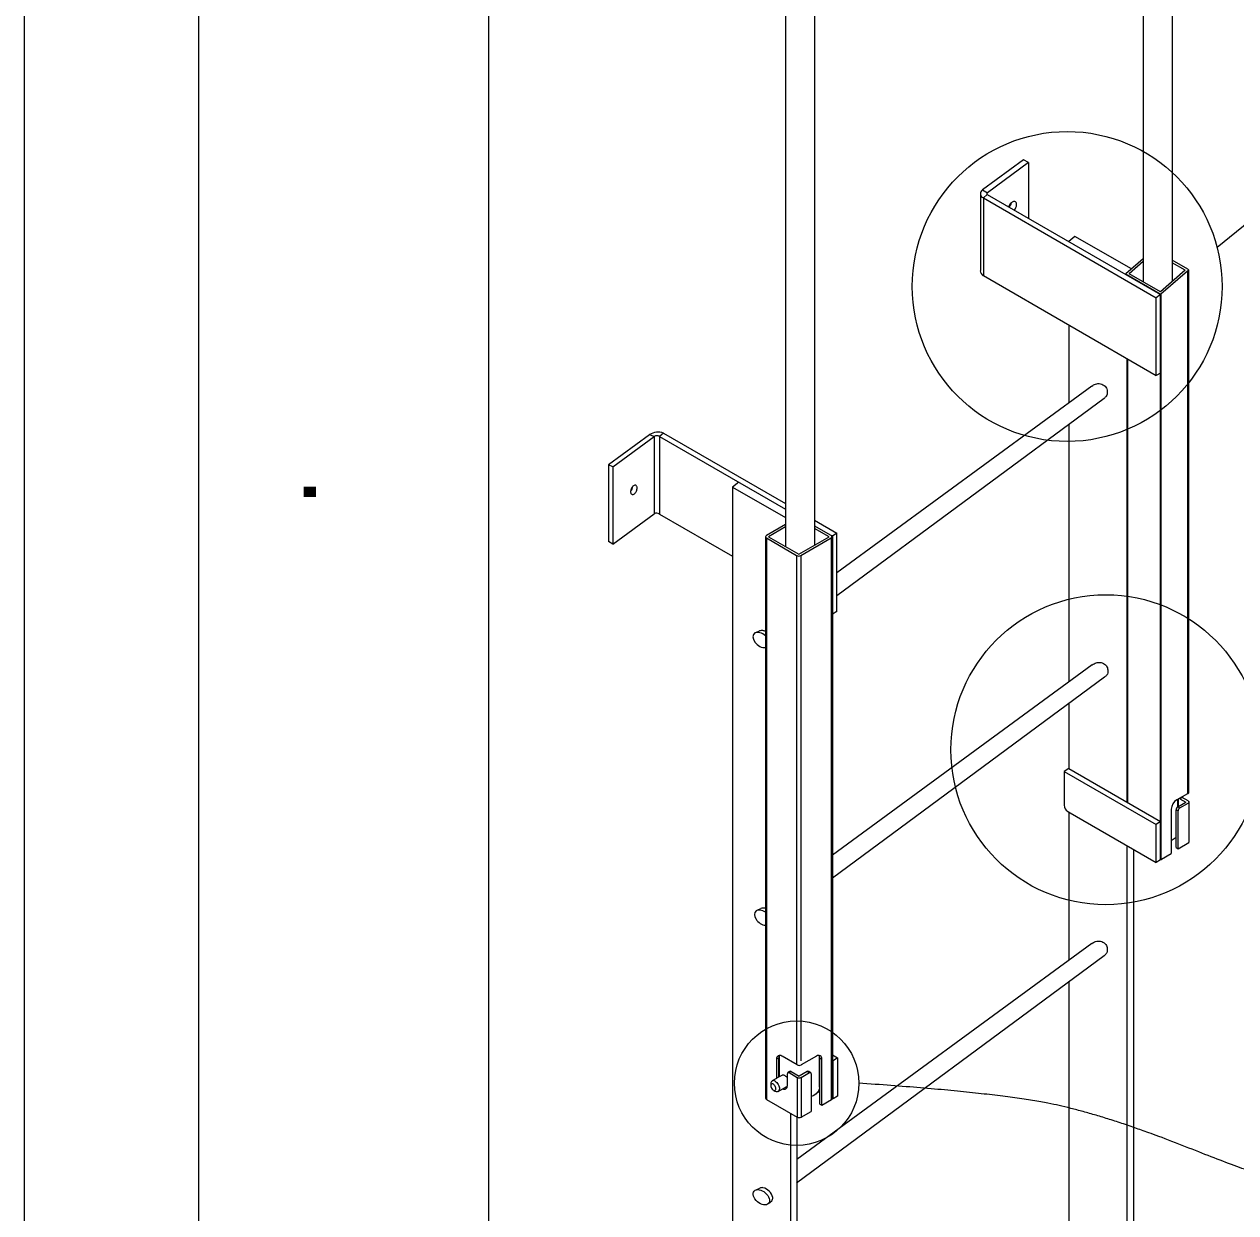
# Model space of a CAD drawing. Extents: x -893 to 867, y -474 to 712.
# Drawn here: x -893.5 to -684.7, y -4.5 to 200.2 of the extents above; entities that cross this region are included whole.
import ezdxf

# ---------------------------------------------------------------- set-up
doc = ezdxf.new("R2010")
doc.units = 0
for name, color, linetype in [('10 Sheet Format', 7, 'Continuous'), ('60 Nongeo Data', 7, 'Continuous'), ('str_Text-A', 7, 'Continuous')]:
    doc.layers.add(name, color=color, linetype=linetype)

msp = doc.modelspace()

# ---------------------------------------------------------------- linework, layer by layer
at = {"layer": '10 Sheet Format'}
for p, q in [((-863.45, 668.96), (-863.45, -431.04)), ((-813.45, 643.96), (-813.45, -406.04))]:
    msp.add_line(p, q, dxfattribs=at)
for points in [[(-893.45, -474.04), (866.55, -474.04), (866.55, 711.96), (-893.45, 711.96)], [(-863.45, -431.04), (836.55, -431.04), (836.55, 668.96), (-863.45, 668.96)]]:
    msp.add_lwpolyline(points, close=True, dxfattribs=at)
at = {"layer": '60 Nongeo Data'}
for p, q in [((-700.63, 314.91), (-700.63, 155.87)), ((-695.63, 314.86), (-695.63, 155.89)), ((-757.3, 274.93), (-757.3, 110.43)), ((-762.3, 255.95), (-762.3, 110.19)), ((-721.25, 176.8), (-728.32, 171.62)), ((-720.43, 176.33), (-727.5, 171.14)), ((-720.43, 176.33), (-721.25, 176.8)), ((-720.43, 176.33), (-720.43, 166.73)), ((-728.32, 171.62), (-727.5, 171.14)), ((-728.71, 170.89), (-728.71, 157.72)), ((-727.52, 170.82), (-728.19, 170.25)), ((-728.19, 170.25), (-728.19, 156.86)), ((-728.19, 170.25), (-698.41, 153.06)), ((-727.52, 170.82), (-697.66, 153.61)), ((-712.4, 163.62), (-713.46, 162.72)), ((-702.67, 158.01), (-712.4, 163.62)), ((-700.63, 159.78), (-703.62, 157.19)), ((-700.63, 159.27), (-703.04, 157.19)), ((-692.97, 157.98), (-695.63, 159.52)), ((-693.4, 157.8), (-695.63, 159.09)), ((-728.19, 156.86), (-698.41, 139.66)), ((-697.73, 153.65), (-703.59, 157.03)), ((-697.67, 154.1), (-703.04, 157.19)), ((-693.4, 157.8), (-697.67, 154.1)), ((-693, 157.64), (-697.6, 153.66)), ((-693, 157.64), (-693, 67.61)), ((-692.86, 157.81), (-692.86, 67.72)), ((-697.66, 153.61), (-698.41, 153.06)), ((-698.41, 139.66), (-698.41, 153.06)), ((-697.66, 140.09), (-697.66, 153.61)), ((-697.6, 153.66), (-697.6, 56.31)), ((-713.46, 148.36), (-713.46, 134.95)), ((-703.46, 142.58), (-703.46, 66.22)), ((-703.33, 142.51), (-703.33, 66.15)), ((-697.66, 140.09), (-698.41, 139.66)), ((-697.73, 140.32), (-697.73, 62.91)), ((-709.52, 137.84), (-753.45, 105.66)), ((-707.4, 135.72), (-753.45, 101.73)), ((-785.7, 129.47), (-792.77, 124.29)), ((-784.94, 129.14), (-785.7, 129.47)), ((-783.31, 129.73), (-783.98, 129.17)), ((-783.31, 129.73), (-762.3, 117.62)), ((-713.46, 131.24), (-713.46, 86.89)), ((-792.01, 123.95), (-784.94, 129.14)), ((-784.94, 129.14), (-784.94, 115.85)), ((-783.98, 129.17), (-783.98, 115.77)), ((-783.98, 129.17), (-762.3, 116.65)), ((-792.77, 124.29), (-792.77, 111.05)), ((-792.01, 123.95), (-792.77, 124.29)), ((-792.01, 123.95), (-792.01, 110.61)), ((-770.32, 121.28), (-771.44, 120.46)), ((-771.44, 120.46), (-762.3, 115.18)), ((-771.44, 120.46), (-771.44, -147)), ((-792.01, 110.61), (-784.94, 115.85)), ((-783.98, 115.77), (-771.44, 108.53)), ((-762.3, 113.99), (-765.58, 112.09)), ((-762.3, 113.58), (-765.23, 111.89)), ((-757.3, 114.74), (-753.45, 112.53)), ((-757.3, 113.76), (-754.2, 111.98)), ((-754.77, 111.89), (-757.3, 113.34)), ((-792.01, 110.61), (-792.77, 111.05)), ((-765.73, 111.89), (-765.73, 15.26)), ((-765.58, 111.68), (-765.58, 15)), ((-765.58, 111.68), (-760.36, 108.66)), ((-765.23, 111.89), (-760, 108.87)), ((-760, 108.87), (-754.77, 111.89)), ((-759.64, 108.66), (-754.42, 111.68)), ((-754.42, 111.68), (-754.42, 14.9)), ((-753.45, 112.53), (-754.2, 111.98)), ((-754.2, 98.58), (-754.2, 111.98)), ((-754.18, 112.19), (-754.18, 15.18)), ((-753.45, 99.01), (-753.45, 112.53)), ((-760.36, 108.66), (-760.36, 20.94)), ((-759.64, 108.66), (-759.64, 21.63)), ((-753.45, 99.01), (-754.2, 98.58)), ((-767.39, 95.38), (-766.77, 95.68)), ((-709.44, 89.84), (-754.18, 57.06)), ((-707.32, 87.72), (-754.18, 53.12)), ((-713.46, 83.19), (-713.46, 72)), ((-713.46, 72), (-714.25, 71.47)), ((-714.25, 71.47), (-714.25, 65.67)), ((-714.25, 71.47), (-698.39, 62.31)), ((-713.46, 72), (-697.64, 62.86)), ((-693, 67.6), (-694.87, 66.58)), ((-694.31, 66.78), (-693.95, 66.98)), ((-692.92, 66.39), (-693.95, 66.98)), ((-695.8, 64.97), (-695.8, 57.32)), ((-694.98, 64.88), (-694.63, 64.67)), ((-694.98, 58.36), (-694.98, 64.88)), ((-694.69, 65.39), (-693.3, 66.19)), ((-694.69, 65.39), (-694.33, 65.19)), ((-694.66, 65.41), (-694.66, 66.69)), ((-694.6, 66.6), (-694.6, 65.44)), ((-694.33, 65.19), (-692.91, 66.01)), ((-694.31, 66.78), (-693.3, 66.19)), ((-692.8, 66.1), (-692.8, 59.21)), ((-692.76, 66.2), (-692.76, 59.29)), ((-713.62, 64.59), (-698.39, 55.8)), ((-713.46, 64.5), (-713.46, 38.95)), ((-697.64, 62.86), (-698.39, 62.31)), ((-697.64, 56.23), (-697.64, 62.86)), ((-694.63, 58.16), (-694.63, 64.67)), ((-698.39, 55.8), (-698.39, 62.31)), ((-703.46, 58.73), (-703.46, -111.12)), ((-694.63, 58.16), (-692.8, 59.21)), ((-702.34, 58.08), (-702.34, -110.3)), ((-697.51, 56.34), (-695.8, 57.32)), ((-694.98, 58.36), (-694.63, 58.16)), ((-697.64, 56.23), (-698.39, 55.8)), ((-767.14, 47.57), (-766.53, 47.86)), ((-709.52, 41.84), (-760.32, 4.63)), ((-707.4, 39.72), (-760.41, 0.59)), ((-713.46, 35.25), (-713.46, -9.05)), ((-763.46, 22.12), (-763.81, 21.91)), ((-763.81, 21.91), (-763.81, 18.62)), ((-763.46, 22.12), (-763.46, 18.83)), ((-760.27, 20.94), (-762.88, 22.45)), ((-756.95, 22.45), (-759.56, 20.94)), ((-756.37, 22.12), (-756.02, 21.91)), ((-756.37, 14.19), (-756.37, 22.12)), ((-756.02, 13.98), (-756.02, 21.91)), ((-754.18, 22.67), (-753.32, 22.17)), ((-754.18, 21.69), (-754.06, 21.62)), ((-753.32, 22.17), (-754.06, 21.62)), ((-754.06, 15.11), (-754.06, 21.62)), ((-753.32, 22.17), (-753.32, 15.54)), ((-761.96, 17.41), (-761.96, 19.42)), ((-761.3, 19.8), (-761.66, 19.6)), ((-761.66, 19.6), (-760.27, 18.79)), ((-761.3, 19.8), (-759.91, 19)), ((-760.27, 18.79), (-760.27, 11.94)), ((-758.53, 19.8), (-759.91, 19)), ((-759.56, 18.79), (-758.17, 19.6)), ((-759.56, 18.79), (-759.56, 11.94)), ((-758.53, 19.8), (-758.17, 19.6)), ((-757.87, 19.42), (-757.87, 12.91)), ((-765.58, 15), (-760.27, 11.94)), ((-756.37, 16.13), (-756.69, 16.32)), ((-756.02, 13.98), (-754.33, 14.95)), ((-754.18, 15.18), (-754.06, 15.11)), ((-753.32, 15.54), (-754.06, 15.11)), ((-761.44, 12.61), (-761.44, -153.7)), ((-759.56, 11.94), (-757.87, 12.91)), ((-756.37, 14.19), (-756.02, 13.98)), ((-760.32, 11.97), (-760.32, -153.09)), ((-767.35, -0.59), (-766.73, -0.29)), ((-765.22, -2.93), (-764.66, -2.46))]:
    msp.add_line(p, q, dxfattribs=at)
for points in [[(-722.46, 169.1), (-722.47, 169.25), (-722.5, 169.37), (-722.56, 169.48), (-722.64, 169.56), (-722.74, 169.61), (-722.85, 169.63), (-722.97, 169.62), (-723.1, 169.58), (-723.23, 169.51), (-723.36, 169.41), (-723.49, 169.29), (-723.61, 169.15), (-723.71, 169), (-723.86, 168.71)], [(-788.97, 119.55), (-788.95, 119.44), (-788.91, 119.34), (-788.85, 119.26), (-788.78, 119.2), (-788.7, 119.17), (-788.61, 119.16), (-788.51, 119.18), (-788.41, 119.23), (-788.31, 119.29), (-788.21, 119.38), (-788.12, 119.49), (-788.04, 119.61), (-787.97, 119.75), (-787.91, 119.89), (-787.87, 120.03), (-787.85, 120.18), (-787.85, 120.31), (-787.86, 120.43), (-787.89, 120.54), (-787.94, 120.63), (-788, 120.7), (-788.08, 120.75), (-788.16, 120.77), (-788.26, 120.76), (-788.36, 120.73), (-788.46, 120.67), (-788.56, 120.59), (-788.65, 120.49), (-788.74, 120.38), (-788.82, 120.25), (-788.88, 120.11), (-788.93, 119.97), (-788.96, 119.82), (-788.97, 119.68), (-788.97, 119.55)], [(-694.98, 60.09), (-695.8, 59.53)], [(-764.37, 17.6), (-764.48, 17.65), (-764.59, 17.66), (-764.68, 17.63), (-764.75, 17.57), (-764.8, 17.47), (-764.81, 17.35), (-764.8, 17.2), (-764.75, 17.05), (-764.68, 16.91), (-764.59, 16.77), (-764.48, 16.66), (-764.37, 16.57), (-764.25, 16.53), (-764.15, 16.51), (-764.05, 16.54), (-763.98, 16.61), (-763.94, 16.71), (-763.92, 16.83), (-763.94, 16.97), (-763.98, 17.12), (-764.05, 17.27), (-764.15, 17.41), (-764.25, 17.52), (-764.37, 17.6)], [(-764.07, 18.12), (-763.92, 18.01), (-763.78, 17.88), (-763.65, 17.72), (-763.53, 17.54), (-763.44, 17.35), (-763.38, 17.16), (-763.34, 16.97), (-763.33, 16.79), (-763.35, 16.63), (-763.41, 16.5), (-763.48, 16.4), (-763.59, 16.33), (-763.71, 16.3), (-763.85, 16.31), (-764, 16.36), (-764.07, 16.4)], [(-762.75, 16.81), (-762.63, 16.77), (-762.47, 16.75), (-762.32, 16.77), (-762.2, 16.83), (-762.1, 16.93), (-762.02, 17.06), (-761.97, 17.22), (-761.96, 17.41)], [(-756.43, 17.09), (-756.43, 17), (-756.47, 16.78), (-756.55, 16.57), (-756.67, 16.36), (-756.83, 16.15), (-757.02, 15.96), (-757.25, 15.79), (-757.52, 15.63), (-757.81, 15.48), (-757.87, 15.46)]]:
    msp.add_lwpolyline(points, dxfattribs=at)
for centre, radius, start, end in [((-727.96, 170.97), 0.748, 118.9089, 252.262), ((-727.38, 170.97), 0.21, 124.881, 228.0019), ((-725.03, 169.73), 1.7, 319.8344, 349.095), ((-724.1, 169.18), 1.64, 319.7204, 357.0744), ((-727.53, 157.84), 1.19, 186.1637, 235.9821), ((-703.54, 157.12), 0.104, 141.1662, 244.6089), ((-697.67, 153.74), 0.109, 236.7748, 309.9101), ((-784.25, 127.3), 2.61, 68.8373, 123.618), ((-784.43, 128.42), 0.879, 59.1347, 125.0691), ((-789.98, 120.66), 1.38, 317.1746, 355.2862), ((-784.54, 114.89), 1.05, 57.9434, 112.4257), ((-765.5, 111.89), 0.22, 110.783, 249.2169), ((-754.5, 111.89), 0.22, 290.7837, 69.2162), ((-760, 109.35), 0.775, 242.6095, 297.3905), ((-766.37, 94.69), 1.06, 81.2714, 112.2127), ((-766.73, 93.54), 2.26, 63.835, 76.7268), ((-694.44, 66.57), 0.249, 57.1451, 88.8667), ((-694.09, 66.77), 0.249, 57.1451, 84.4739), ((-713.19, 65.57), 1.06, 174.1552, 246.3862), ((-693.79, 64.88), 2.02, 122.6052, 177.3944), ((-694.34, 64.85), 0.645, 122.6078, 177.3937), ((-693.98, 64.64), 0.645, 122.6078, 177.3937), ((-694.36, 66.62), 0.249, 149.4642, 182.849), ((-692.88, 59.3), 0.115, 313.8492, 358.5965), ((-697.58, 56.4), 0.0911, 221.764, 313.3193), ((-766.12, 46.88), 1.06, 81.2714, 112.2127), ((-766.48, 45.73), 2.26, 71.0703, 76.7268), ((-763.25, 22), 0.573, 50.7962, 189.2137), ((-762.66, 22.15), 0.797, 148.265, 182.5998), ((-759.91, 21.63), 0.775, 242.6095, 297.3905), ((-756.58, 22), 0.573, 350.7864, 129.204), ((-757.17, 22.15), 0.797, 357.4007, 31.7347), ((-761.78, 19.45), 0.183, 50.8014, 189.2137), ((-761.43, 19.63), 0.211, 54.3915, 114.3027), ((-759.91, 19.48), 0.775, 242.6095, 297.3905), ((-758.4, 19.63), 0.211, 65.6967, 125.6087), ((-758.05, 19.45), 0.183, 350.7867, 129.1979), ((-764.36, 17.76), 0.459, 50.9408, 189.0668), ((-762.11, 17.66), 0.705, 245.9887, 272.8586), ((-765.48, 15.23), 0.253, 174.3033, 245.6256), ((-754.44, 15.18), 0.253, 294.3744, 354.3059), ((-759.91, 12.62), 0.775, 242.6095, 297.3905), ((-766.33, -1.27), 1.06, 81.2714, 112.2127), ((-766.69, -2.42), 2.26, 13.2732, 76.7268), ((-765.05, -2.03), 0.581, 312.2641, 12.3094)]:
    msp.add_arc(centre, radius, start, end, dxfattribs=at)
for centre, start_param, end_param in [((-766.49, 94.11), 1.505428, 5.787488), ((-766.24, 46.29), 1.717924, 5.576681)]:
    msp.add_ellipse(centre, major_axis=(1.22, -1.07), ratio=0.632981, start_param=start_param, end_param=end_param, dxfattribs=at)
msp.add_ellipse((-766.44, -1.86), major_axis=(1.22, -1.07), ratio=0.632981, dxfattribs=at)
for points, degree in [([(-692.97, 157.98), (-692.92, 157.95), (-692.87, 157.91), (-692.84, 157.85), (-692.87, 157.76), (-692.91, 157.72), (-692.94, 157.7), (-692.99, 157.65), (-693, 157.64)], 3), ([(-709.52, 137.84), (-709.28, 137.98), (-708.9, 138.22), (-708, 138.33), (-707.13, 137.83), (-706.8, 137.2), (-706.84, 136.36), (-706.96, 136.12), (-707.23, 135.84), (-707.4, 135.72)], 3), ([(-709.44, 89.84), (-709.2, 89.98), (-708.81, 90.22), (-707.91, 90.33), (-707.04, 89.83), (-706.71, 89.2), (-706.75, 88.36), (-706.87, 88.12), (-707.14, 87.84), (-707.32, 87.72)], 3), ([(-692.86, 67.72), (-692.87, 67.7), (-692.92, 67.65), (-692.97, 67.62), (-693, 67.6)], 3), ([(-692.92, 66.39), (-692.9, 66.37), (-692.86, 66.35), (-692.81, 66.3), (-692.77, 66.25), (-692.76, 66.2), (-692.77, 66.13), (-692.82, 66.06), (-692.88, 66.03), (-692.91, 66.01)], 3), ([(-709.52, 41.84), (-709.28, 41.98), (-708.9, 42.22), (-708, 42.33), (-707.13, 41.83), (-706.8, 41.2), (-706.84, 40.36), (-706.96, 40.12), (-707.23, 39.84), (-707.4, 39.72)], 3), ([(-763.4, 22.45), (-763.4, 18.86)], 1), ([(-756.43, 17.09), (-756.43, 22.45)], 1), ([(-762.82, 19.19), (-764.6, 18.17)], 1), ([(-762.84, 19.17), (-762.82, 19.18), (-762.76, 19.23), (-762.61, 19.21), (-762.45, 19.13), (-762.38, 19.09)], 3), ([(-762.38, 19.09), (-762.29, 19.04), (-762.15, 18.95), (-762.01, 18.81), (-761.96, 18.75)], 3), ([(-761.51, 19.82), (-761.87, 19.62)], 1), ([(-757.96, 19.62), (-758.32, 19.82)], 1), ([(-764.81, 17.69), (-764.81, 17.35)], 1), ([(-763.55, 16.35), (-761.97, 17.26)], 1), ([(-764.37, 16.57), (-764.07, 16.4)], 1)]:
    msp.add_open_spline(points, degree=degree, dxfattribs=at)
at = {"layer": 'str_Text-A'}
msp.add_line((-644.63, 196.95), (-687.9, 161.71), dxfattribs=at)
for centre, radius in [((-713.74, 154.99), 26.69), ((-707.09, 75.21), 26.69), ((-760.36, 17.78), 10.72)]:
    msp.add_circle(centre, radius, dxfattribs=at)
msp.add_open_spline([(-655.19, -0.05), (-668.86, -0.73), (-678.14, 0.79), (-707, 12.28), (-726.07, 16.17), (-749.64, 17.78)], degree=2, dxfattribs=at)

# ---------------------------------------------------------------- texts
at = {"layer": '10 Sheet Format'}
msp.add_text('.', height=13.78, rotation=270, dxfattribs=at).set_placement((-845.33, 122.19))

doc.saveas('drawing.dxf')
